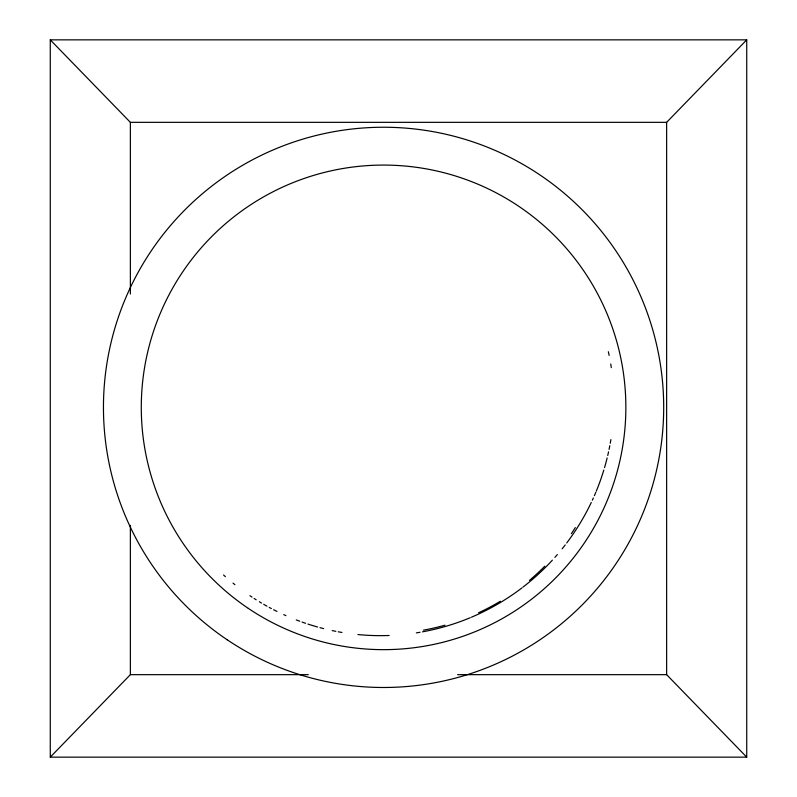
<?xml version="1.0" encoding="UTF-8"?>
<svg xmlns="http://www.w3.org/2000/svg" width="797" height="797" viewBox="0 0 797 797"><rect width="100%" height="100%" fill="white"/><g stroke="black" fill="none" stroke-linecap="round" stroke-linejoin="round"><path stroke-width="1.2" d="M50.271 757.15L50.271 39.85L746.729 39.85L746.729 757.15L50.271 757.15L130.369 674.661L130.369 525.382M746.729 757.15L666.631 674.661L666.631 122.339L746.729 39.85M50.271 39.85L130.369 122.339L666.631 122.339M130.369 674.661L308.29 674.661M457.598 674.661L666.631 674.661M130.369 122.339L130.369 294.003M575.344 527.544A226.318 226.318 0 0 1 571.339 533.711M544.779 566.209A226.318 226.318 0 0 1 529.447 580.395M500.307 601.257A226.318 226.318 0 0 1 478.589 612.773M444.955 625.197A226.318 226.318 0 0 1 423.396 630.148M610.881 439.595A233.372 233.372 0 0 1 610.253 443.271M609.805 445.722A233.372 233.372 0 0 1 609.077 449.398M608.559 451.849A233.372 233.372 0 0 1 607.732 455.505M607.145 457.946A233.372 233.372 0 0 1 604.544 467.63M603.827 470.041A233.372 233.372 0 0 1 596.305 491.131M595.837 492.267A233.372 233.372 0 0 1 594.383 495.674M593.376 497.946A233.372 233.372 0 0 1 592.34 500.207M591.284 502.459A233.372 233.372 0 0 1 566.707 542.966M565.212 544.929A233.372 233.372 0 0 1 562.144 548.814M557.362 554.553A233.372 233.372 0 0 1 554.891 557.372M552.381 560.152A233.372 233.372 0 0 1 522.971 587.12M521.995 587.877A233.372 233.372 0 0 1 471.416 617.217M470.28 617.695A233.372 233.372 0 0 1 422.48 631.842M420.029 632.28A233.372 233.372 0 0 1 416.353 632.878M389.155 635.488A233.372 233.372 0 0 1 357.913 634.551M341.973 632.449A233.372 233.372 0 0 1 338.287 631.802M335.836 631.334A233.372 233.372 0 0 1 332.17 630.586M323.622 628.614A233.372 233.372 0 0 1 319.986 627.667M317.565 627A233.372 233.372 0 0 1 307.981 624.091M305.61 623.304A233.372 233.372 0 0 1 302.073 622.068M299.732 621.222A233.372 233.372 0 0 1 296.255 619.907M285.974 615.643A233.372 233.372 0 0 1 283.712 614.626M276.957 611.419A233.372 233.372 0 0 1 273.61 609.725M271.388 608.569A233.372 233.372 0 0 1 269.177 607.384M266.985 606.178A233.372 233.372 0 0 1 263.707 604.315M261.546 603.05A233.372 233.372 0 0 1 259.394 601.765M256.196 599.782A233.372 233.372 0 0 1 254.084 598.437M251.991 597.073A233.372 233.372 0 0 1 249.919 595.688M234.936 584.679A233.372 233.372 0 0 1 233.013 583.125M225.421 576.659A233.372 233.372 0 0 1 223.559 574.986M608.35 351.736A233.372 233.372 0 0 1 609.127 355.412M610.721 363.98A233.372 233.372 0 0 1 611.299 367.656M227.185 639.772A280.126 280.126 0 0 0 663.034 426.594A280.126 280.126 0 0 0 260.499 155.724A280.126 280.126 0 0 0 227.185 639.772M248.305 608.38A242.288 242.288 0 0 0 625.286 424.004A242.288 242.288 0 0 0 277.117 189.716A242.288 242.288 0 0 0 248.305 608.38"/></g></svg>
